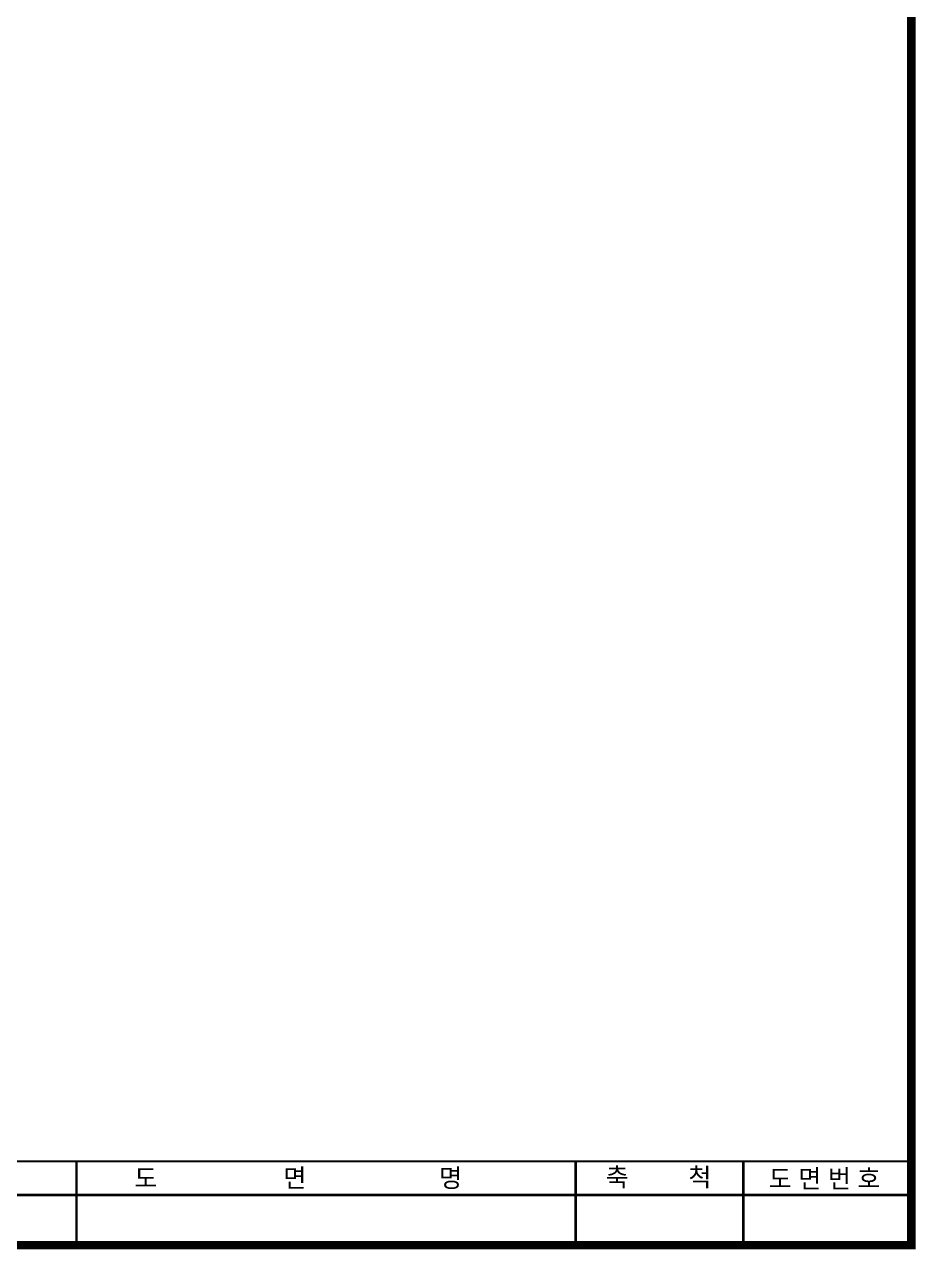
# Model space of a CAD drawing. Extents: x -20 to 860, y -20 to 614.
# Drawn here: x 598.9 to 811.3, y 30 to 322 of the extents above; entities that cross this region are included whole.
import ezdxf

# ---------------------------------------------------------------- set-up
doc = ezdxf.new("R2010")
doc.units = 0
doc.layers.add('도각ㅣ싸인', color=7, linetype='CONTINUOUS')
doc.styles.add('헤드라인', font='H2HDRM.TTF')

msp = doc.modelspace()

# ---------------------------------------------------------------- linework, layer by layer
at = {"layer": '도각ㅣ싸인', "const_width": 1.999999999999559}
msp.add_lwpolyline([(810.2999999993481, 30.99999999906868), (50.3000000002794, 31), (50.29999999981374, 563), (810.2999999993481, 562.9999999990687)], close=True, dxfattribs=at)
at = {"layer": '도각ㅣ싸인'}
for points, const_width in [([(50.29999999981374, 51), (810.2999999993481, 50.99999999906868)], 0.4999999999997639), ([(611.3000000002794, 51), (611.2999999998137, 31)], 0.5999999999998678), ([(611.3000000002794, 51), (611.2999999998137, 31)], 0.5999999999998678), ([(730.2999999993481, 50.99999999906868), (730.2999999993481, 30.99999999906868)], 0.5999999999998675), ([(730.2999999993481, 50.99999999906868), (730.2999999993481, 30.99999999906868)], 0.5999999999998675), ([(770.2046219999902, 50.99999999906868), (770.2046219995245, 30.99999999906868)], 0.5999999999998675), ([(770.2999999993481, 50.99999999906868), (770.2999999993481, 30.99999999906868)], 0.5999999999998675), ([(304.4907559994608, 43), (710.109243999701, 43)], 0.5999999999998678), ([(304.4907559994608, 43), (720.109243999701, 42.99999999906868)], 0.5999999999998678), ([(304.4907559994608, 43), (810.2999999993481, 42.99999999906868)], 0.5999999999998678)]:
    msp.add_lwpolyline(points, dxfattribs=dict(at, const_width=const_width))

# ---------------------------------------------------------------- texts
at = {"layer": '도각ㅣ싸인', "style": '헤드라인', "width": 0.99}
for s, p in [('도                   면                    명', (625.0690293568186, 44.84830198902637)), ('축         척', (737.453492868226, 45.03859065659344)), ('도 면 번 호', (776.3108847583644, 44.69909299258143))]:
    msp.add_text(s, height=4.39999999999903, dxfattribs=at).set_placement(p)

doc.saveas('drawing.dxf')
